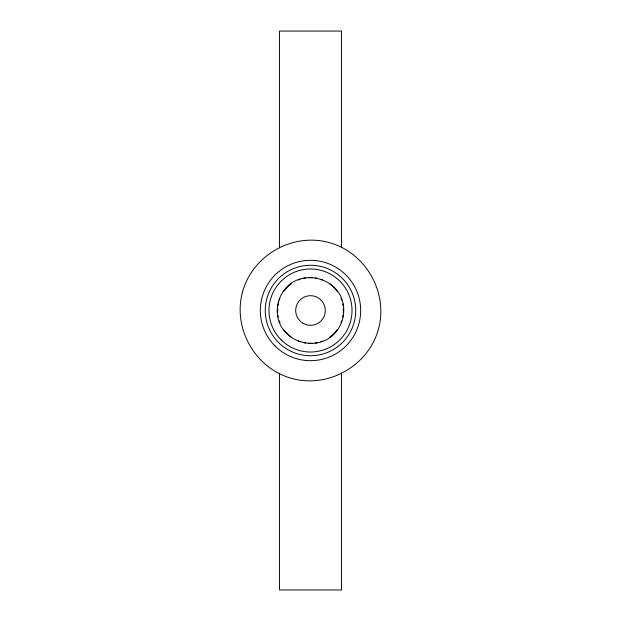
<?xml version="1.0" encoding="UTF-8"?>
<svg xmlns="http://www.w3.org/2000/svg" width="621" height="621" viewBox="0 0 621 621"><rect width="100%" height="100%" fill="white"/><g stroke="black" fill="none" stroke-linecap="round" stroke-linejoin="round"><path stroke-width="0.93" d="M341.55 247.818L341.55 31.05L279.45 31.05L279.45 247.818M341.55 373.182L341.55 589.95L279.45 589.95L279.45 373.182M343.289 308.598A32.843 32.843 0 0 1 343.289 312.402M343.002 315.266A32.843 32.843 0 0 1 342.668 317.152M341.682 320.824A32.843 32.843 0 0 1 341.022 322.625M337.413 329.332A32.843 32.843 0 0 1 329.332 337.413M322.625 341.022A32.843 32.843 0 0 1 320.824 341.682M317.152 342.668A32.843 32.843 0 0 1 315.266 343.002M312.402 343.289A32.843 32.843 0 0 1 308.598 343.289M305.734 343.002A32.843 32.843 0 0 1 303.848 342.668M300.176 341.682A32.843 32.843 0 0 1 298.375 341.022M291.668 337.413A32.843 32.843 0 0 1 283.587 329.332M279.978 322.625A32.843 32.843 0 0 1 279.318 320.824M278.332 317.152A32.843 32.843 0 0 1 277.998 315.266M277.711 312.402A32.843 32.843 0 0 1 277.711 308.598M277.998 305.734A32.843 32.843 0 0 1 278.332 303.848M279.318 300.176A32.843 32.843 0 0 1 279.978 298.375M283.587 291.668A32.843 32.843 0 0 1 291.668 283.587M298.375 279.978A32.843 32.843 0 0 1 300.176 279.318M303.848 278.332A32.843 32.843 0 0 1 305.734 277.998M308.598 277.711A32.843 32.843 0 0 1 312.402 277.711M315.266 277.998A32.843 32.843 0 0 1 317.152 278.332M320.824 279.318A32.843 32.843 0 0 1 322.625 279.978M329.332 283.587A32.843 32.843 0 0 1 337.413 291.668M341.022 298.375A32.843 32.843 0 0 1 341.682 300.176M342.668 303.848A32.843 32.843 0 0 1 343.002 305.734M242.438 292.266C232.572 328.913 255.588 368.789 292.266 378.562C328.913 388.428 368.789 365.412 378.562 328.734C388.428 292.087 365.412 252.211 328.734 242.438C292.087 232.572 252.211 255.588 242.438 292.266M278.355 301.884C268.194 344.352 330.209 360.972 342.645 319.116C352.806 276.648 290.791 260.028 278.355 301.884M303.095 323.324A14.803 14.803 0 0 0 325.303 310.5A14.803 14.803 0 0 0 303.095 297.676A14.803 14.803 0 0 0 303.095 323.324M278.511 342.489A45.24 45.24 0 0 0 354.195 322.206A45.24 45.24 0 0 0 298.794 266.805A45.24 45.24 0 0 0 278.511 342.489M275.018 345.982A50.185 50.185 0 0 0 358.969 323.487A50.185 50.185 0 0 0 297.513 262.031A50.185 50.185 0 0 0 275.018 345.982M281.142 339.858A41.514 41.514 0 0 0 350.601 321.243A41.514 41.514 0 0 0 299.757 270.399A41.514 41.514 0 0 0 281.142 339.858"/></g></svg>
